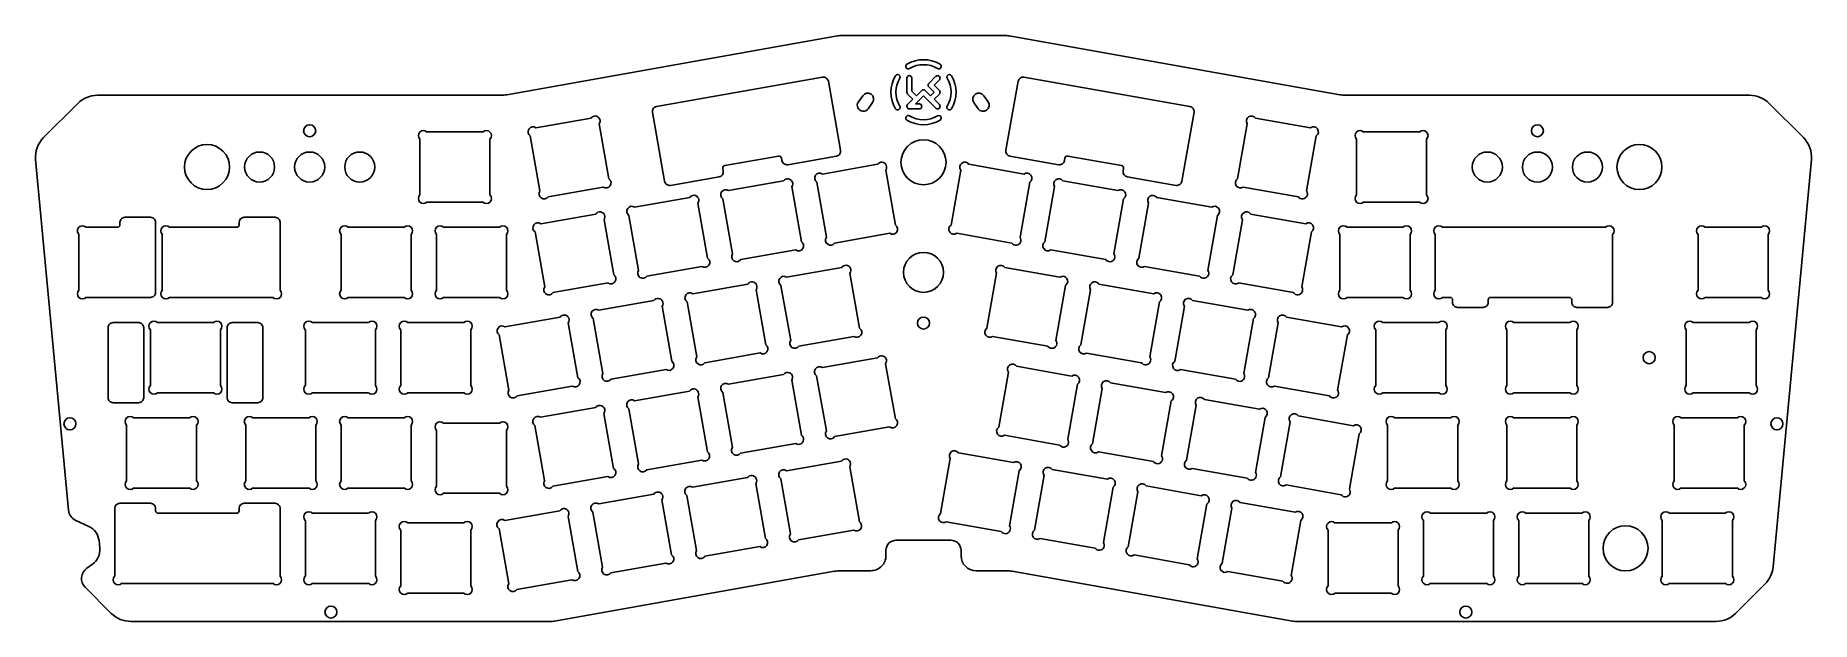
# Model space of a CAD drawing. Header units: millimetres. Extents: x -318 to 37, y -15 to 102.
import ezdxf

# ---------------------------------------------------------------- set-up
doc = ezdxf.new("R2010")
doc.units = ezdxf.units.MM
doc.layers.get('0').update_dxf_attribs({"linetype": 'CONTINUOUS'})

msp = doc.modelspace()

# ---------------------------------------------------------------- linework, layer by layer
for p, q in [((-143.59, 91.15), (-143.59, 93.97)), ((-142.59, 93.97), (-142.59, 91.35)), ((-139.2, 92.91), (-137.78, 94.33)), ((-137.08, 93.62), (-138.14, 92.56)), ((-138.14, 92.56), (-137.08, 91.5)), ((-142.38, 89.73), (-143.44, 90.79)), ((-143.44, 88.67), (-142.38, 89.73)), ((-142.59, 91.35), (-141.67, 90.44)), ((-140.26, 90.44), (-141.88, 88.82)), ((-141.88, 88.82), (-141.09, 88.82)), ((-141.67, 90.44), (-140.61, 91.5)), ((-137.78, 87.96), (-140.26, 90.44)), ((-139.9, 91.5), (-138.84, 90.44)), ((-138.14, 91.15), (-139.2, 92.21)), ((-138.84, 90.44), (-138.14, 91.15)), ((-137.08, 90.79), (-138.14, 89.73)), ((-138.14, 89.73), (-137.08, 88.67)), ((-129.32, 87.85), (-130.18, 89.08)), ((-128.21, 90.46), (-127.35, 89.23)), ((-217.69, 84.05), (-206.69, 85.99)), ((-141.09, 87.82), (-143.09, 87.82)), ((-73.94, 85.99), (-62.94, 84.05)), ((-240.88, 70.61), (-240.88, 81.79)), ((-239.46, 83.2), (-228.29, 83.2)), ((-226.88, 81.79), (-226.88, 70.61)), ((-216.9, 71.41), (-218.84, 82.41)), ((-205.05, 84.84), (-203.11, 73.84)), ((-77.52, 73.84), (-75.58, 84.84)), ((-61.79, 82.41), (-63.73, 71.41)), ((-53.75, 70.61), (-53.75, 81.79)), ((-52.33, 83.2), (-41.16, 83.2)), ((-39.75, 81.79), (-39.75, 70.61)), ((-160.44, 74.8), (-149.44, 76.74)), ((-147.8, 75.59), (-145.86, 64.59)), ((-134.76, 64.59), (-132.82, 75.59)), ((-131.18, 76.74), (-120.18, 74.8)), ((-204.26, 72.2), (-215.26, 70.26)), ((-179.21, 71.49), (-168.2, 73.43)), ((-166.57, 72.28), (-164.63, 61.28)), ((-159.65, 62.16), (-161.59, 73.16)), ((-119.03, 73.16), (-120.97, 62.16)), ((-116, 61.28), (-114.06, 72.28)), ((-112.42, 73.43), (-101.42, 71.49)), ((-65.37, 70.26), (-76.37, 72.2)), ((-228.29, 69.2), (-239.46, 69.2)), ((-197.97, 68.18), (-186.96, 70.12)), ((-185.33, 68.97), (-183.39, 57.97)), ((-178.41, 58.85), (-180.35, 69.85)), ((-100.27, 69.85), (-102.21, 58.85)), ((-97.24, 57.97), (-95.3, 68.97)), ((-93.66, 70.12), (-82.66, 68.18)), ((-41.16, 69.2), (-52.33, 69.2)), ((-290.92, 64.15), (-277.5, 64.15)), ((-277, 64.65), (-277, 65.15)), ((-276, 66.15), (-269.81, 66.15)), ((-268.81, 65.15), (-268.81, 51.56)), ((-255.21, 64.15), (-244.03, 64.15)), ((-236.16, 64.15), (-224.98, 64.15)), ((-216.73, 64.87), (-205.72, 66.81)), ((-204.09, 65.67), (-202.15, 54.66)), ((-197.17, 55.54), (-199.11, 66.54)), ((-81.51, 66.54), (-83.45, 55.54)), ((-78.48, 54.66), (-76.54, 65.67)), ((-74.9, 66.81), (-63.9, 64.87)), ((-55.64, 64.15), (-44.47, 64.15)), ((15.9, 64.15), (27.08, 64.15)), ((-292.34, 51.56), (-292.34, 62.74)), ((-256.62, 51.56), (-256.62, 62.74)), ((-242.62, 62.74), (-242.62, 51.56)), ((-237.57, 51.56), (-237.57, 62.74)), ((-223.57, 62.74), (-223.57, 51.56)), ((-215.93, 52.23), (-217.87, 63.23)), ((-147.01, 62.95), (-158.01, 61.01)), ((-122.61, 61.01), (-133.61, 62.95)), ((-62.75, 63.23), (-64.69, 52.23)), ((-57.06, 51.56), (-57.06, 62.74)), ((-43.06, 62.74), (-43.06, 51.56)), ((14.49, 51.56), (14.49, 62.74)), ((28.49, 62.74), (28.49, 51.56)), ((-165.77, 59.64), (-176.77, 57.7)), ((-103.85, 57.7), (-114.85, 59.64)), ((-184.53, 56.33), (-195.54, 54.39)), ((-167.6, 54.19), (-156.59, 56.13)), ((-154.96, 54.98), (-153.02, 43.98)), ((-127.59, 43.98), (-125.65, 54.98)), ((-124.01, 56.13), (-113.01, 54.19)), ((-85.09, 54.39), (-96.09, 56.33)), ((-270.23, 50.15), (-290.92, 50.15)), ((-244.03, 50.15), (-255.21, 50.15)), ((-224.98, 50.15), (-236.16, 50.15)), ((-203.29, 53.03), (-214.3, 51.09)), ((-186.36, 50.88), (-175.35, 52.82)), ((-173.72, 51.68), (-171.78, 40.67)), ((-166.8, 41.55), (-168.74, 52.55)), ((-111.87, 52.55), (-113.81, 41.55)), ((-108.83, 40.67), (-106.89, 51.67)), ((-105.25, 52.82), (-94.25, 50.88)), ((-66.33, 51.09), (-77.33, 53.03)), ((-44.47, 50.15), (-55.64, 50.15)), ((27.08, 50.15), (15.9, 50.15)), ((-223.88, 44.27), (-212.88, 46.21)), ((-205.12, 47.58), (-194.11, 49.52)), ((-192.48, 48.37), (-190.54, 37.37)), ((-185.56, 38.24), (-187.5, 49.25)), ((-93.1, 49.24), (-95.04, 38.24)), ((-90.07, 37.36), (-88.13, 48.37)), ((-86.49, 49.51), (-75.49, 47.57)), ((-67.73, 46.2), (-56.73, 44.26)), ((-294.72, 32.51), (-294.72, 43.69)), ((-293.31, 45.1), (-282.13, 45.1)), ((-280.72, 43.69), (-280.72, 32.51)), ((-263.76, 32.51), (-263.76, 43.69)), ((-262.35, 45.1), (-251.18, 45.1)), ((-249.76, 43.69), (-249.76, 32.51)), ((-244.71, 32.51), (-244.71, 43.69)), ((-243.3, 45.1), (-232.13, 45.1)), ((-230.71, 43.69), (-230.71, 32.51)), ((-223.08, 31.63), (-225.02, 42.63)), ((-211.24, 45.06), (-209.3, 34.06)), ((-204.32, 34.94), (-206.26, 45.94)), ((-74.34, 45.93), (-76.28, 34.93)), ((-71.31, 34.06), (-69.37, 45.06)), ((-55.58, 42.63), (-57.52, 31.62)), ((-49.91, 32.51), (-49.91, 43.69)), ((-48.5, 45.1), (-37.33, 45.1)), ((-35.91, 43.69), (-35.91, 32.51)), ((-23.72, 32.51), (-23.72, 43.69)), ((-22.3, 45.1), (-11.13, 45.1)), ((-9.72, 43.69), (-9.72, 32.51)), ((12.11, 32.51), (12.11, 43.69)), ((13.52, 45.1), (24.69, 45.1)), ((26.11, 43.69), (26.11, 32.51)), ((-172.92, 39.04), (-183.92, 37.1)), ((-154.16, 42.34), (-165.16, 40.4)), ((-115.44, 40.4), (-126.45, 42.34)), ((-96.68, 37.09), (-107.68, 39.03)), ((-191.68, 35.73), (-202.69, 33.79)), ((-160.46, 36.11), (-149.46, 38.05)), ((-147.82, 36.9), (-145.88, 25.9)), ((-121.66, 36.37), (-110.66, 34.43)), ((-77.92, 33.79), (-88.92, 35.73)), ((-210.44, 32.42), (-221.45, 30.48)), ((-159.67, 23.46), (-161.61, 34.47)), ((-125.24, 24.22), (-123.3, 35.22)), ((-109.51, 32.79), (-111.45, 21.79)), ((-102.9, 33.06), (-91.9, 31.12)), ((-59.16, 30.48), (-70.16, 32.42)), ((-282.13, 31.1), (-293.31, 31.1)), ((-251.18, 31.1), (-262.35, 31.1)), ((-232.13, 31.1), (-243.3, 31.1)), ((-197.99, 29.49), (-186.98, 31.43)), ((-185.35, 30.28), (-183.41, 19.28)), ((-106.48, 20.91), (-104.54, 31.91)), ((-90.75, 29.48), (-92.69, 18.48)), ((-87.71, 17.6), (-85.78, 28.61)), ((-84.14, 29.75), (-73.13, 27.81)), ((-37.33, 31.1), (-48.5, 31.1)), ((-11.13, 31.1), (-22.3, 31.1)), ((24.69, 31.1), (13.52, 31.1)), ((-298.07, 26.05), (-286.9, 26.05)), ((-274.26, 26.05), (-263.08, 26.05)), ((-255.21, 26.05), (-244.03, 26.05)), ((-236.16, 24.99), (-224.98, 24.99)), ((-216.75, 26.18), (-205.74, 28.12)), ((-204.11, 26.97), (-202.17, 15.97)), ((-197.19, 16.85), (-199.13, 27.85)), ((-71.99, 26.17), (-73.93, 15.17)), ((-68.95, 14.3), (-67.01, 25.3)), ((-65.38, 26.45), (-54.37, 24.51)), ((-46.12, 26.05), (-34.95, 26.05)), ((-22.3, 26.05), (-11.13, 26.05)), ((11.14, 26.05), (22.31, 26.05)), ((-299.48, 13.46), (-299.48, 24.64)), ((-285.48, 24.64), (-285.48, 13.46)), ((-275.67, 13.46), (-275.67, 24.64)), ((-261.67, 24.64), (-261.67, 13.46)), ((-256.62, 13.46), (-256.62, 24.64)), ((-242.62, 24.64), (-242.62, 13.46)), ((-237.57, 12.4), (-237.57, 23.58)), ((-223.57, 23.58), (-223.57, 12.4)), ((-215.95, 13.54), (-217.89, 24.54)), ((-147.03, 24.26), (-158.03, 22.32)), ((-113.09, 20.64), (-124.09, 22.58)), ((-53.23, 22.87), (-55.17, 11.87)), ((-47.53, 13.46), (-47.53, 24.64)), ((-33.53, 24.64), (-33.53, 13.46)), ((-23.72, 13.46), (-23.72, 24.64)), ((-9.72, 24.64), (-9.72, 13.46)), ((9.73, 13.46), (9.73, 24.64)), ((23.73, 24.64), (23.73, 13.46)), ((-136.87, 6.93), (-134.93, 17.93)), ((-133.29, 19.08), (-122.29, 17.14)), ((-94.33, 17.33), (-105.33, 19.27)), ((-203.31, 14.33), (-214.32, 12.39)), ((-184.55, 17.64), (-195.56, 15.7)), ((-167.64, 15.5), (-156.64, 17.44)), ((-155, 16.29), (-153.06, 5.29)), ((-121.14, 15.5), (-123.08, 4.5)), ((-118.11, 3.62), (-116.17, 14.62)), ((-114.53, 15.77), (-103.53, 13.83)), ((-75.57, 14.03), (-86.57, 15.97)), ((-286.9, 12.05), (-298.07, 12.05)), ((-263.08, 12.05), (-274.26, 12.05)), ((-244.03, 12.05), (-255.21, 12.05)), ((-224.98, 10.99), (-236.16, 10.99)), ((-205.16, 8.88), (-194.16, 10.82)), ((-186.4, 12.19), (-175.4, 14.13)), ((-173.76, 12.98), (-171.82, 1.98)), ((-166.85, 2.86), (-168.79, 13.86)), ((-102.38, 12.19), (-104.32, 1.19)), ((-99.35, 0.31), (-97.41, 11.31)), ((-95.77, 12.46), (-84.77, 10.52)), ((-56.81, 10.72), (-67.81, 12.66)), ((-34.95, 12.05), (-46.12, 12.05)), ((-11.13, 12.05), (-22.3, 12.05)), ((22.31, 12.05), (11.14, 12.05)), ((-301.86, 5.47), (-301.86, 8)), ((-300.86, 9), (-294.68, 9)), ((-293.68, 8), (-293.68, 7.5)), ((-277, 7.5), (-277, 8)), ((-276, 9), (-269.81, 9)), ((-268.81, 8), (-268.81, 5.76)), ((-223.92, 5.57), (-212.92, 7.51)), ((-204.37, -3.76), (-206.31, 7.24)), ((-192.52, 9.67), (-190.58, -1.33)), ((-185.61, -0.45), (-187.55, 10.55)), ((-83.62, 8.88), (-85.56, -2.12)), ((-80.59, -3), (-78.65, 8)), ((-77.01, 9.15), (-66.01, 7.21)), ((-301.86, -5.59), (-301.86, 5.47)), ((-293.18, 7), (-277.5, 7)), ((-268.81, 5.76), (-268.81, -5.59)), ((-263.76, -5.59), (-263.76, 5.59)), ((-262.35, 7), (-251.18, 7)), ((-249.76, 5.59), (-249.76, -5.59)), ((-223.13, -7.07), (-225.07, 3.93)), ((-211.28, 6.36), (-209.34, -4.64)), ((-154.21, 3.65), (-165.21, 1.71)), ((-124.72, 3.35), (-135.72, 5.29)), ((-64.86, 5.57), (-66.8, -5.43)), ((-59.44, -7.53), (-59.44, 3.65)), ((-58.02, 5.06), (-46.85, 5.06)), ((-45.44, 3.65), (-45.44, -7.53)), ((-40.39, -5.59), (-40.39, 5.59)), ((-38.97, 7), (-27.8, 7)), ((-26.39, 5.59), (-26.39, -5.59)), ((-21.34, -5.59), (-21.34, 5.59)), ((-19.92, 7), (-8.75, 7)), ((-7.34, 5.59), (-7.34, -5.59)), ((7.35, -5.59), (7.35, 5.59)), ((8.76, 7), (19.93, 7)), ((21.35, 5.59), (21.35, -5.59)), ((-172.97, 0.34), (-183.97, -1.6)), ((-105.96, 0.04), (-116.96, 1.98)), ((-191.73, -2.97), (-202.73, -4.91)), ((-87.2, -3.27), (-98.2, -1.33)), ((-270.23, -7), (-300.45, -7)), ((-251.18, -7), (-262.35, -7)), ((-210.49, -6.28), (-221.49, -8.22)), ((-68.44, -6.58), (-79.44, -4.64)), ((-27.8, -7), (-38.97, -7)), ((-8.75, -7), (-19.92, -7)), ((19.93, -7), (8.76, -7)), ((-46.85, -8.94), (-58.02, -8.94))]:
    msp.add_line(p, q)
for points in [[(-129.76, -4.48, -0.414213), (-132.76, -1.48), (-132.76, -0.4, 0.414214), (-134.76, 1.6), (-145.76, 1.6, 0.414214), (-147.76, -0.4), (-147.76, -1.48, -0.414214), (-150.76, -4.48), (-156.87, -4.48, 0.044068), (-158.01, -4.58), (-213.97, -14.54, -0.044067), (-214.93, -14.62), (-298.64, -14.62, -0.198912), (-302.53, -13.01), (-307.75, -7.79, -0.464418), (-307.43, -3.98), (-306.3, -3.18, 0.267949), (-304.84, 0), (-304.99, 1.53, 0.267949), (-307.01, 4.38), (-309.64, 5.59, -0.267949), (-311.08, 7.63), (-317.65, 77.67, -0.223325), (-316.06, 82.07), (-309.21, 88.92, -0.198912), (-305.32, 90.54), (-224.67, 90.54, 0.044067), (-223.53, 90.64), (-157.46, 102.4, -0.044068), (-156.49, 102.48), (-124.13, 102.48, -0.044066), (-123.17, 102.4), (-57.09, 90.64, 0.044067), (-55.96, 90.54), (24.8, 90.54, -0.198912), (28.69, 88.92), (35.54, 82.07, -0.22341), (37.13, 77.67), (29.47, -3.73, -0.174642), (27.88, -7.11), (21.98, -13.01, -0.198912), (18.09, -14.62), (-65.59, -14.62, -0.044067), (-66.56, -14.54), (-122.52, -4.58, 0.044066), (-123.66, -4.48)], [(-180.36, 75.9, -0.414214), (-179.95, 76.48), (-169.21, 78.38, -0.414214), (-168.63, 77.97), (-168.54, 77.48, 0.414214), (-167.38, 76.67), (-157.65, 78.39, 0.414214), (-156.84, 79.55), (-159.27, 93.33, 0.414214), (-160.42, 94.14), (-193.6, 88.29, 0.414214), (-194.41, 87.14), (-191.98, 73.35, 0.414214), (-190.82, 72.54), (-181.08, 74.25, 0.414214), (-180.27, 75.41)], [(-100.67, 76.48, -0.414214), (-100.27, 75.9), (-100.35, 75.41, 0.414214), (-99.54, 74.25), (-89.8, 72.54, 0.414214), (-88.65, 73.35), (-86.21, 87.14, 0.414214), (-87.03, 88.29), (-120.2, 94.14, 0.414214), (-121.36, 93.33), (-123.79, 79.55, 0.414214), (-122.98, 78.39), (-113.24, 76.67, 0.414214), (-112.08, 77.48), (-112, 77.97, -0.414214), (-111.42, 78.38)], [(-151.31, 87.85, -1), (-153.27, 89.23), (-152.41, 90.46, -1), (-150.45, 89.08)], [(-300.8, 64.65, -0.414214), (-301.3, 64.15), (-307.59, 64.15, 1), (-309.01, 62.74), (-309.01, 51.56, 1), (-307.59, 50.15), (-294.68, 50.15, 0.414214), (-293.68, 51.15), (-293.68, 65.15, 0.414214), (-294.68, 66.15), (-299.8, 66.15, 0.414214), (-300.8, 65.15)], [(-35.06, 50.15, -0.414214), (-34.56, 49.65), (-34.56, 49.15, 0.414214), (-33.56, 48.15), (-28.44, 48.15, 0.414214), (-27.44, 49.15), (-27.44, 49.65, -0.414214), (-26.94, 50.15), (-24.69, 50.15), (-13.51, 50.15), (-11.26, 50.15, -0.414214), (-10.76, 49.65), (-10.76, 49.15, 0.414214), (-9.76, 48.15), (-4.64, 48.15), (-3.57, 48.15, 0.414214), (-2.57, 49.15), (-2.57, 62.74, 1), (-3.99, 64.15), (-4.64, 64.15), (-9.76, 64.15), (-13.51, 64.15), (-24.69, 64.15), (-28.44, 64.15), (-33.56, 64.15), (-36.59, 64.15, 1), (-38.01, 62.74), (-38.01, 51.56, 1), (-36.59, 50.15)], [(-303.18, 44.1, -0.414214), (-302.18, 45.1), (-297.06, 45.1, -0.414214), (-296.06, 44.1), (-296.06, 30.1, -0.414214), (-297.06, 29.1), (-302.18, 29.1, -0.414214), (-303.18, 30.1)], [(-273.26, 45.1, -0.414214), (-272.26, 44.1), (-272.26, 30.1, -0.414214), (-273.26, 29.1), (-278.38, 29.1, -0.414214), (-279.38, 30.1), (-279.38, 44.1, -0.414214), (-278.38, 45.1)], [(-168.22, 34.74, -1), (-166.59, 33.59), (-164.65, 22.59, -1), (-165.79, 20.95), (-176.79, 19.01, -1), (-178.43, 20.16), (-180.37, 31.16, -1), (-179.23, 32.8)], [(-232.13, 5.06, -1), (-230.71, 3.65), (-230.71, -7.53, -1), (-232.13, -8.94), (-243.3, -8.94, -1), (-244.71, -7.53), (-244.71, 3.65, -1), (-243.3, 5.06)]]:
    msp.add_lwpolyline(points, format="xyb", close=True)
for centre, radius in [((-262.9, 83.45), 1.2), ((-140.26, 77.15), 4.5), ((-17.61, 83.45), 1.2), ((-283.4, 76.2), 4.5), ((-272.9, 76.2), 3), ((-262.9, 76.2), 3), ((-252.9, 76.2), 3), ((-27.61, 76.2), 3), ((-17.61, 76.2), 3), ((-7.61, 76.2), 3), ((2.78, 76.2), 4.5), ((-140.26, 55.15), 4), ((-140.26, 45.02), 1.2), ((4.72, 38.1), 1.2), ((-310.79, 24.87), 1.2), ((30.25, 24.87), 1.2), ((0, 0), 4.5), ((-258.64, -12.73), 1.2), ((-31.91, -12.73), 1.2)]:
    msp.add_circle(centre, radius)
for centre, radius, start, end in [((-143.31, 96.31), 0.5, 120.5225, 300.5225), ((-140.26, 91.15), 6.5, 59.4775, 120.5225), ((-140.26, 91.15), 5.5, 59.4775, 120.5225), ((-137.21, 96.31), 0.5, -120.5225, 59.4775), ((-140.26, 91.15), 6.5, 149.4775, 210.5225), ((-145.43, 94.19), 0.5, -30.5225, 149.4775), ((-140.26, 91.15), 5.5, 149.4775, 210.5225), ((-143.09, 93.97), 0.5, 0, 180), ((-138.84, 92.56), 0.5, 135, 225), ((-137.43, 93.97), 0.5, -45, 135), ((-135.09, 94.19), 0.5, 30.5225, 210.5225), ((-140.26, 91.15), 5.5, -30.5225, 30.5225), ((-140.26, 91.15), 6.5, -30.5225, 30.5225), ((-143.09, 91.15), 0.5, 180, 225), ((-141.09, 88.32), 0.5, -90, 90), ((-140.26, 91.15), 0.5, 45, 135), ((-137.43, 91.15), 0.5, -45, 45), ((-129.2, 89.77), 1.2, 34.9997, 214.9997), ((-128.34, 88.54), 1.2, -145.0003, 34.9997), ((-205.87, 85.41), 1, -35, 145), ((-145.43, 88.1), 0.5, -149.4775, 30.5225), ((-143.31, 85.98), 0.5, 59.4775, 239.4775), ((-143.09, 88.32), 0.5, 135, 270), ((-140.26, 91.15), 6.5, 239.4775, 300.5225), ((-140.26, 91.15), 5.5, 239.4775, 300.5225), ((-137.43, 88.32), 0.5, -135, 45), ((-137.21, 85.98), 0.5, -59.4775, 120.5225), ((-135.09, 88.1), 0.5, 149.4775, 329.4775), ((-74.76, 85.41), 1, 35, 215), ((-240.17, 82.49), 1, 45, 225), ((-227.58, 82.49), 1, -45, 135), ((-218.26, 83.23), 1, 55, 235), ((-62.36, 83.23), 1, -55, 125), ((-53.04, 82.49), 1, 45, 225), ((-40.46, 82.49), 1, -45, 135), ((-161.02, 73.98), 1, 55, 235), ((-148.62, 76.16), 1, -35, 145), ((-132, 76.16), 1, 35, 215), ((-119.61, 73.98), 1, -55, 125), ((-216.08, 70.83), 1, 145, 325), ((-203.68, 73.02), 1, -125, 55), ((-179.78, 70.67), 1, 55, 235), ((-167.38, 72.85), 1, -35, 145), ((-113.24, 72.85), 1, 35, 215), ((-100.85, 70.67), 1, -55, 125), ((-76.94, 73.02), 1, 125, 305), ((-64.55, 70.83), 1, -145, 35), ((-240.17, 69.91), 1, 135, 315), ((-227.58, 69.91), 1, -135, 45), ((-198.54, 67.36), 1, 55, 235), ((-186.15, 69.55), 1, -35, 145), ((-94.48, 69.55), 1, 35, 215), ((-82.09, 67.36), 1, -55, 125), ((-53.04, 69.91), 1, 135, 315), ((-40.46, 69.91), 1, -135, 45), ((-291.63, 63.44), 1, 45, 225), ((-277.5, 64.65), 0.5, -90, 0), ((-276, 65.15), 1, 90, 180), ((-269.81, 65.15), 1, -0.0118, 90.0007), ((-255.91, 63.44), 1, 45, 225), ((-243.33, 63.44), 1, -45, 135), ((-236.86, 63.44), 1, 45, 225), ((-224.28, 63.44), 1, -45, 135), ((-217.3, 64.05), 1, 55, 235), ((-204.91, 66.24), 1, -35, 145), ((-146.44, 63.77), 1, -125, 55), ((-134.19, 63.77), 1, 125, 305), ((-75.72, 66.24), 1, 35, 215), ((-63.33, 64.05), 1, -55, 125), ((-56.35, 63.44), 1, 45, 225), ((-43.76, 63.44), 1, -45, 135), ((15.2, 63.44), 1, 45, 225), ((27.78, 63.44), 1, -45, 135), ((-165.2, 60.46), 1, -125, 55), ((-158.83, 61.58), 1, 145, 325), ((-121.79, 61.58), 1, -145, 35), ((-115.43, 60.46), 1, 125, 305), ((-183.96, 57.15), 1, -125, 55), ((-177.59, 58.27), 1, 145, 325), ((-103.03, 58.27), 1, -145, 35), ((-96.67, 57.15), 1, 125, 305), ((-202.72, 53.84), 1, -125, 55), ((-196.35, 54.97), 1, 145, 325), ((-174.53, 52.25), 1, -35, 145), ((-168.17, 53.37), 1, 55, 235), ((-155.77, 55.56), 1, -35, 145), ((-124.83, 55.55), 1, 35, 215), ((-112.44, 53.37), 1, -55, 125), ((-106.07, 52.25), 1, 35, 215), ((-84.27, 54.97), 1, -145, 35), ((-77.91, 53.84), 1, 125, 305), ((-291.63, 50.86), 1, 135, 315), ((-269.52, 50.86), 1, -135, 45), ((-255.91, 50.86), 1, 135, 315), ((-243.33, 50.86), 1, -135, 45), ((-236.86, 50.86), 1, 135, 315), ((-224.28, 50.86), 1, -135, 45), ((-215.11, 51.66), 1, 145, 325), ((-193.3, 48.94), 1, -35, 145), ((-186.93, 50.06), 1, 55, 235), ((-93.68, 50.06), 1, -55, 125), ((-87.31, 48.94), 1, 35, 215), ((-65.51, 51.66), 1, -145, 35), ((-56.35, 50.86), 1, 135, 315), ((-43.76, 50.86), 1, -135, 45), ((15.2, 50.86), 1, 135, 315), ((27.78, 50.86), 1, -135, 45), ((-212.06, 45.63), 1, -35, 145), ((-205.69, 46.76), 1, 55, 235), ((-74.92, 46.75), 1, -55, 125), ((-68.55, 45.63), 1, 35, 215), ((-294.01, 44.39), 1, 45, 225), ((-281.43, 44.39), 1, -45, 135), ((-263.06, 44.39), 1, 45, 225), ((-250.47, 44.39), 1, -45, 135), ((-244.01, 44.39), 1, 45, 225), ((-231.42, 44.39), 1, -45, 135), ((-224.45, 43.45), 1, 55, 235), ((-153.59, 43.16), 1, -125, 55), ((-127.02, 43.16), 1, 125, 305), ((-56.16, 43.45), 1, -55, 125), ((-49.21, 44.39), 1, 45, 225), ((-36.62, 44.39), 1, -45, 135), ((-23.01, 44.39), 1, 45, 225), ((-10.43, 44.39), 1, -45, 135), ((12.82, 44.39), 1, 45, 225), ((25.4, 44.39), 1, -45, 135), ((-172.35, 39.86), 1, -125, 55), ((-165.98, 40.98), 1, 145, 325), ((-114.62, 40.97), 1, -145, 35), ((-108.26, 39.85), 1, 125, 305), ((-191.11, 36.55), 1, -125, 55), ((-184.74, 37.67), 1, 145, 325), ((-161.04, 35.29), 1, 55, 235), ((-148.64, 37.47), 1, -35, 145), ((-122.48, 35.8), 1, 35, 215), ((-95.86, 37.67), 1, -145, 35), ((-89.5, 36.54), 1, 125, 305), ((-294.01, 31.81), 1, 135, 315), ((-281.43, 31.81), 1, -135, 45), ((-263.06, 31.81), 1, 135, 315), ((-250.47, 31.81), 1, -135, 45), ((-244.01, 31.81), 1, 135, 315), ((-231.42, 31.81), 1, -135, 45), ((-209.87, 33.24), 1, -125, 55), ((-203.5, 34.36), 1, 145, 325), ((-110.08, 33.61), 1, -55, 125), ((-103.72, 32.49), 1, 35, 215), ((-77.1, 34.36), 1, -145, 35), ((-70.74, 33.24), 1, 125, 305), ((-49.21, 31.81), 1, 135, 315), ((-36.62, 31.81), 1, -135, 45), ((-23.01, 31.81), 1, 135, 315), ((-10.43, 31.81), 1, -135, 45), ((12.82, 31.81), 1, 135, 315), ((25.4, 31.81), 1, -135, 45), ((-222.27, 31.05), 1, 145, 325), ((-204.93, 27.55), 1, -35, 145), ((-198.56, 28.67), 1, 55, 235), ((-186.17, 30.86), 1, -35, 145), ((-91.32, 30.3), 1, -55, 125), ((-84.96, 29.18), 1, 35, 215), ((-58.34, 31.05), 1, -145, 35), ((-298.77, 25.34), 1, 45, 225), ((-286.19, 25.34), 1, -45, 135), ((-274.96, 25.34), 1, 45, 225), ((-262.38, 25.34), 1, -45, 135), ((-255.91, 25.34), 1, 45, 225), ((-243.33, 25.34), 1, -45, 135), ((-236.86, 24.28), 1, 45, 225), ((-224.28, 24.28), 1, -45, 135), ((-217.32, 25.36), 1, 55, 235), ((-146.46, 25.08), 1, -125, 55), ((-72.56, 26.99), 1, -55, 125), ((-66.2, 25.87), 1, 35, 215), ((-46.82, 25.34), 1, 45, 225), ((-34.24, 25.34), 1, -45, 135), ((-23.01, 25.34), 1, 45, 225), ((-10.43, 25.34), 1, -45, 135), ((10.43, 25.34), 1, 45, 225), ((23.02, 25.34), 1, -45, 135), ((-158.85, 22.89), 1, 145, 325), ((-124.66, 23.4), 1, 125, 305), ((-112.27, 21.22), 1, -145, 35), ((-53.8, 23.69), 1, -55, 125), ((-183.98, 18.46), 1, -125, 55), ((-155.82, 16.86), 1, -35, 145), ((-134.11, 18.5), 1, 35, 215), ((-105.9, 20.09), 1, 125, 305), ((-93.51, 17.91), 1, -145, 35), ((-202.74, 15.15), 1, -125, 55), ((-196.37, 16.28), 1, 145, 325), ((-174.58, 13.55), 1, -35, 145), ((-168.21, 14.68), 1, 55, 235), ((-121.71, 16.32), 1, -55, 125), ((-115.35, 15.19), 1, 35, 215), ((-87.14, 16.78), 1, 125, 305), ((-74.75, 14.6), 1, -145, 35), ((-68.38, 13.48), 1, 125, 305), ((-298.77, 12.76), 1, 135, 315), ((-286.19, 12.76), 1, -135, 45), ((-274.96, 12.76), 1, 135, 315), ((-262.38, 12.76), 1, -135, 45), ((-255.91, 12.76), 1, 135, 315), ((-243.33, 12.76), 1, -135, 45), ((-236.86, 11.7), 1, 135, 315), ((-224.28, 11.7), 1, -135, 45), ((-215.13, 12.97), 1, 145, 325), ((-193.34, 10.25), 1, -35, 145), ((-186.97, 11.37), 1, 55, 235), ((-102.95, 13.01), 1, -55, 125), ((-96.59, 11.89), 1, 35, 215), ((-84.19, 9.7), 1, -55, 125), ((-55.99, 11.29), 1, -145, 35), ((-46.82, 12.76), 1, 135, 315), ((-34.24, 12.76), 1, -135, 45), ((-23.01, 12.76), 1, 135, 315), ((-10.43, 12.76), 1, -135, 45), ((10.43, 12.76), 1, 135, 315), ((23.02, 12.76), 1, -135, 45), ((-300.86, 8), 1, 90, 180), ((-294.68, 8), 1, 0, 90), ((-293.18, 7.5), 0.5, 180, 270), ((-277.5, 7.5), 0.5, 270, 360), ((-276, 8), 1, 90, 180), ((-269.81, 8), 1, 0, 90), ((-263.06, 6.29), 1, 45, 225), ((-250.47, 6.29), 1, -45, 135), ((-212.1, 6.94), 1, -35, 145), ((-205.73, 8.06), 1, 55, 235), ((-77.83, 8.58), 1, 35, 215), ((-65.43, 6.39), 1, -55, 125), ((-39.68, 6.29), 1, 45, 225), ((-27.09, 6.29), 1, -45, 135), ((-20.63, 6.29), 1, 45, 225), ((-8.04, 6.29), 1, -45, 135), ((8.05, 6.29), 1, 45, 225), ((20.64, 6.29), 1, -45, 135), ((-224.5, 4.75), 1, 55, 235), ((-153.63, 4.47), 1, -125, 55), ((-136.29, 6.11), 1, 125, 305), ((-123.9, 3.92), 1, -145, 35), ((-117.53, 2.8), 1, 125, 305), ((-58.73, 4.35), 1, 45, 225), ((-46.14, 4.35), 1, -45, 135), ((-172.39, 1.16), 1, -125, 55), ((-166.03, 2.28), 1, 145, 325), ((-105.14, 0.61), 1, -145, 35), ((-98.77, -0.51), 1, 125, 305), ((-191.15, -2.15), 1, -125, 55), ((-184.79, -1.03), 1, 145, 325), ((-86.38, -2.69), 1, -145, 35), ((-80.01, -3.82), 1, 125, 305), ((-301.16, -6.29), 1, 135, 315), ((-269.52, -6.29), 1, -135, 45), ((-263.06, -6.29), 1, 135, 315), ((-250.47, -6.29), 1, -135, 45), ((-222.31, -7.64), 1, 145, 325), ((-209.92, -5.46), 1, -125, 55), ((-203.55, -4.33), 1, 145, 325), ((-67.62, -6), 1, -145, 35), ((-39.68, -6.29), 1, 135, 315), ((-27.09, -6.29), 1, -135, 45), ((-20.63, -6.29), 1, 135, 315), ((-8.04, -6.29), 1, -135, 45), ((8.05, -6.29), 1, 135, 315), ((20.64, -6.29), 1, -135, 45), ((-58.73, -8.23), 1, 135, 315), ((-46.14, -8.23), 1, -135, 45)]:
    msp.add_arc(centre, radius, start, end)

doc.saveas('drawing.dxf')
